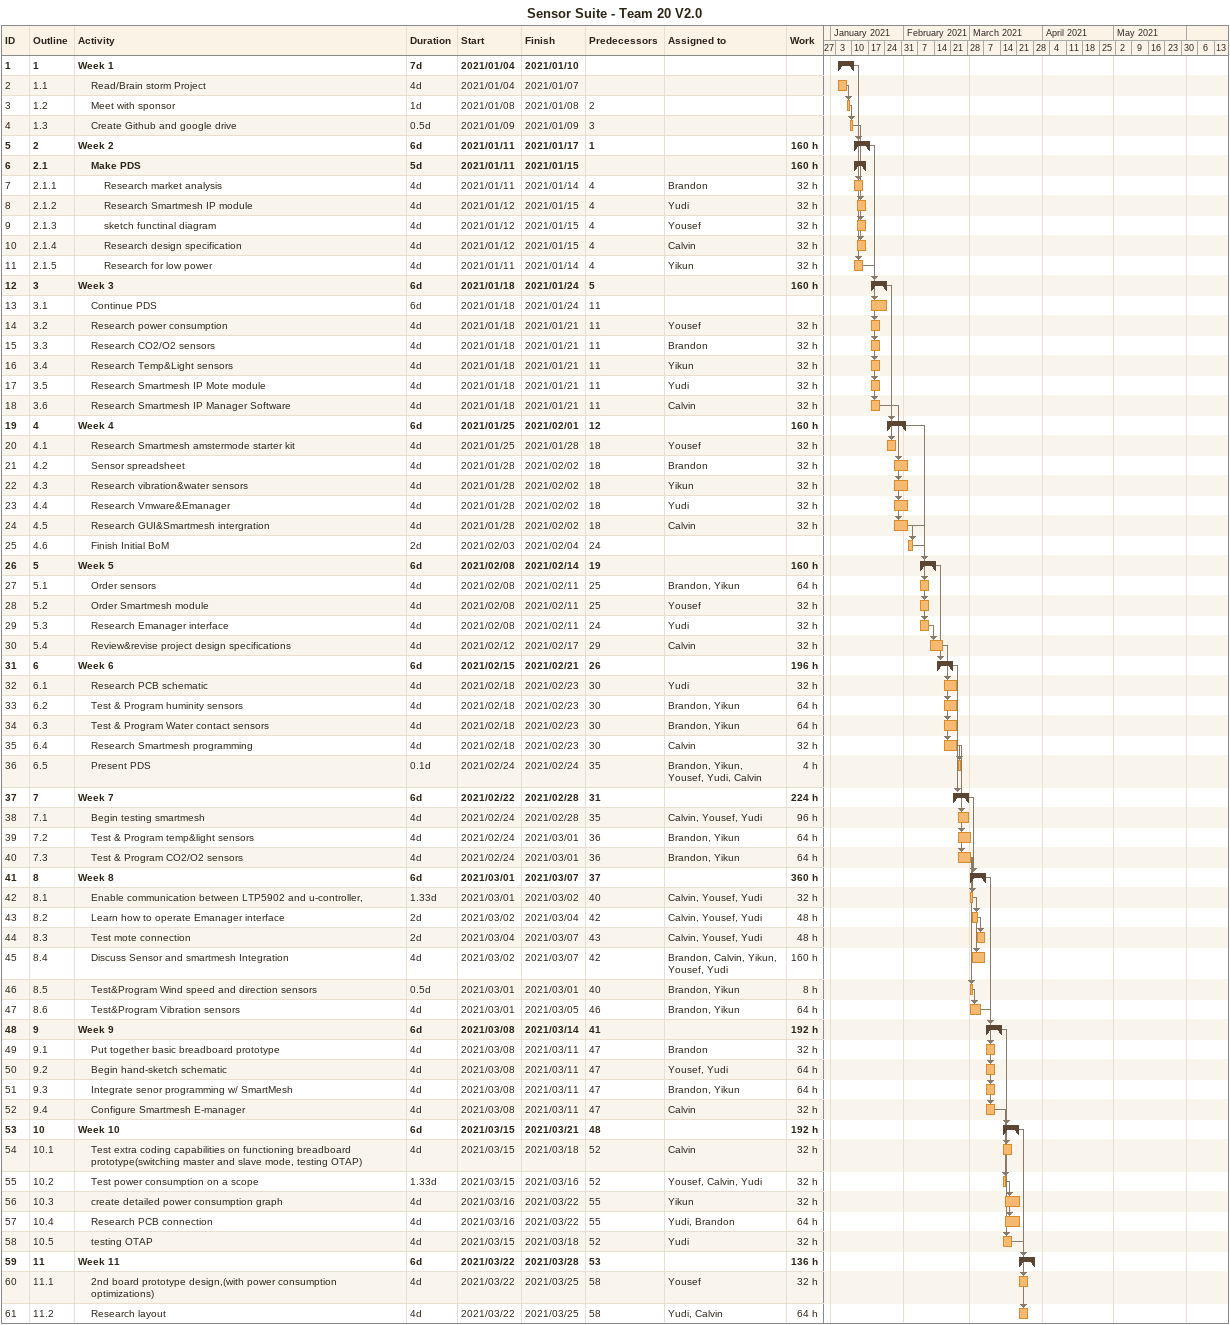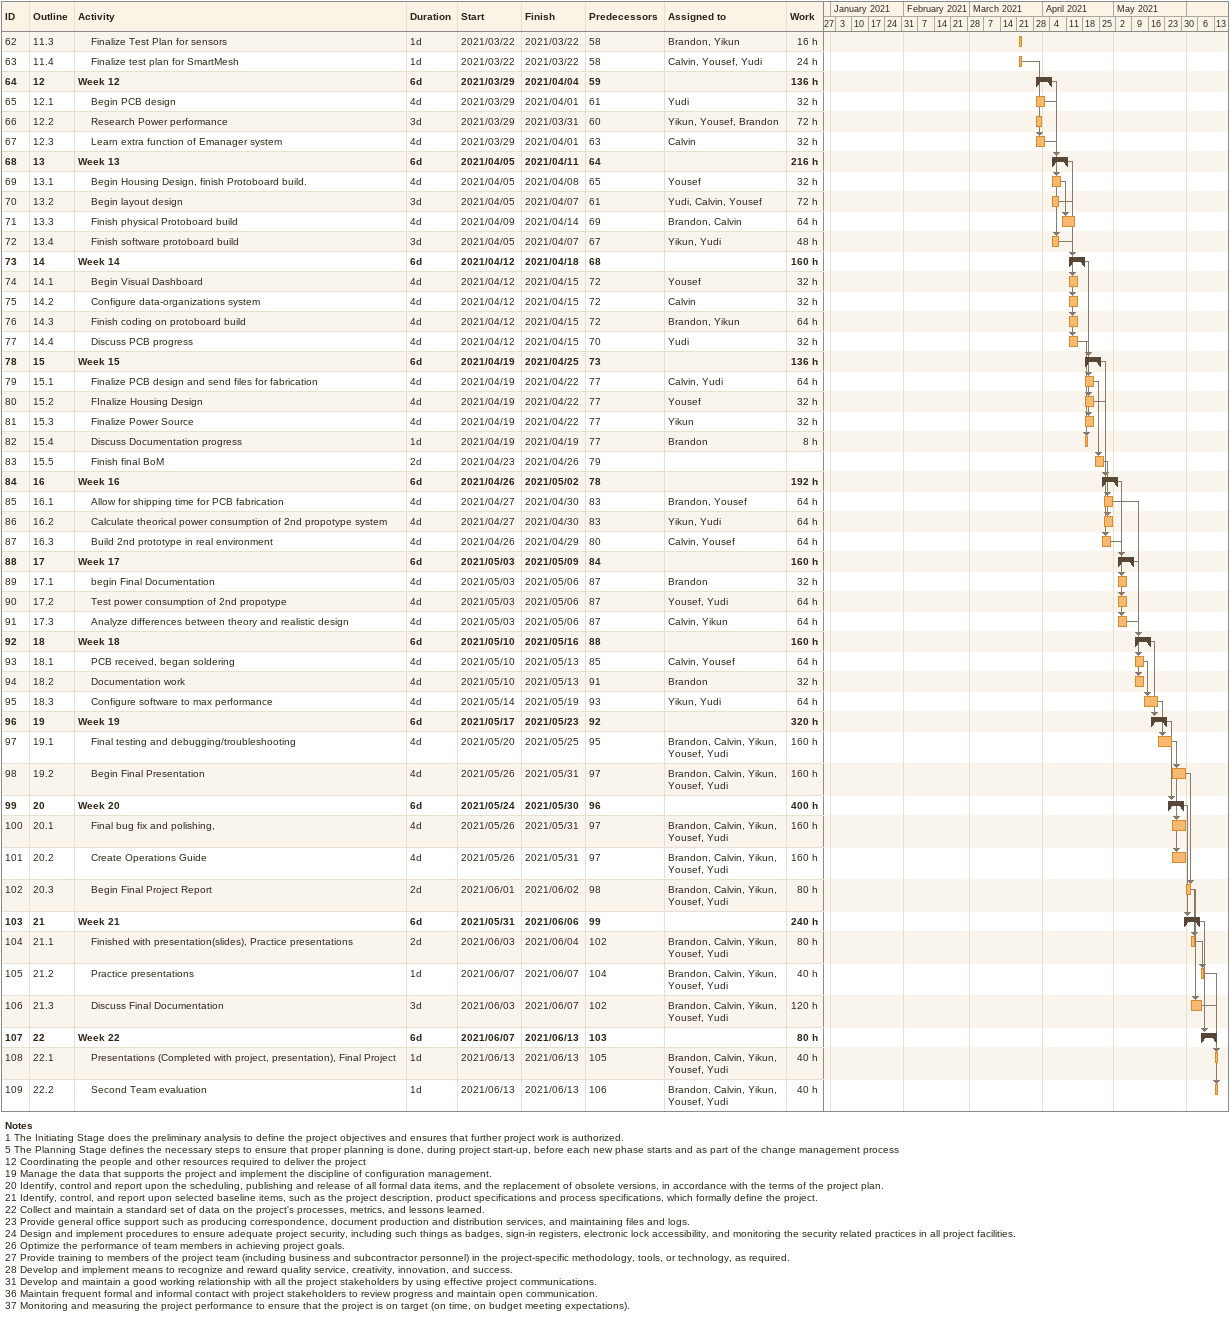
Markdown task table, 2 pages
Sensor Suite - Team 20 V2.0

| ID | WBS | Task | Duration | Start | Finish | Predecessors | Resources | Work (h) |
|---|---|---|---|---|---|---|---|---|
| 1 | 1 | **Week 1** | 7d | 2021-01-04 | 2021-01-10 |  |  |  |
| 2 | 1.1 | Read/Brain storm Project | 4d | 2021-01-04 | 2021-01-07 |  |  |  |
| 3 | 1.2 | Meet with sponsor | 1d | 2021-01-08 | 2021-01-08 | 2 |  |  |
| 4 | 1.3 | Create Github and google drive | 0.5d | 2021-01-09 | 2021-01-09 | 3 |  |  |
| 5 | 2 | **Week 2** | 6d | 2021-01-11 | 2021-01-17 | 1 |  | 160 |
| 6 | 2.1 | **Make PDS** | 5d | 2021-01-11 | 2021-01-15 |  |  | 160 |
| 7 | 2.1.1 | Research market analysis | 4d | 2021-01-11 | 2021-01-14 | 4 | Brandon | 32 |
| 8 | 2.1.2 | Research Smartmesh IP module | 4d | 2021-01-12 | 2021-01-15 | 4 | Yudi | 32 |
| 9 | 2.1.3 | sketch functinal diagram | 4d | 2021-01-12 | 2021-01-15 | 4 | Yousef | 32 |
| 10 | 2.1.4 | Research design specification | 4d | 2021-01-12 | 2021-01-15 | 4 | Calvin | 32 |
| 11 | 2.1.5 | Research for low power | 4d | 2021-01-11 | 2021-01-14 | 4 | Yikun | 32 |
| 12 | 3 | **Week 3** | 6d | 2021-01-18 | 2021-01-24 | 5 |  | 160 |
| 13 | 3.1 | Continue PDS | 6d | 2021-01-18 | 2021-01-24 | 11 |  |  |
| 14 | 3.2 | Research power consumption | 4d | 2021-01-18 | 2021-01-21 | 11 | Yousef | 32 |
| 15 | 3.3 | Research CO2/O2 sensors | 4d | 2021-01-18 | 2021-01-21 | 11 | Brandon | 32 |
| 16 | 3.4 | Research Temp&Light sensors | 4d | 2021-01-18 | 2021-01-21 | 11 | Yikun | 32 |
| 17 | 3.5 | Research Smartmesh IP Mote module | 4d | 2021-01-18 | 2021-01-21 | 11 | Yudi | 32 |
| 18 | 3.6 | Research Smartmesh IP Manager Software | 4d | 2021-01-18 | 2021-01-21 | 11 | Calvin | 32 |
| 19 | 4 | **Week 4** | 6d | 2021-01-25 | 2021-02-01 | 12 |  | 160 |
| 20 | 4.1 | Research Smartmesh amstermode starter kit | 4d | 2021-01-25 | 2021-01-28 | 18 | Yousef | 32 |
| 21 | 4.2 | Sensor spreadsheet | 4d | 2021-01-28 | 2021-02-02 | 18 | Brandon | 32 |
| 22 | 4.3 | Research vibration&water sensors | 4d | 2021-01-28 | 2021-02-02 | 18 | Yikun | 32 |
| 23 | 4.4 | Research Vmware&Emanager | 4d | 2021-01-28 | 2021-02-02 | 18 | Yudi | 32 |
| 24 | 4.5 | Research GUI&Smartmesh intergration | 4d | 2021-01-28 | 2021-02-02 | 18 | Calvin | 32 |
| 25 | 4.6 | Finish Initial BoM | 2d | 2021-02-03 | 2021-02-04 | 24 |  |  |
| 26 | 5 | **Week 5** | 6d | 2021-02-08 | 2021-02-14 | 19 |  | 160 |
| 27 | 5.1 | Order sensors | 4d | 2021-02-08 | 2021-02-11 | 25 | Brandon, Yikun | 64 |
| 28 | 5.2 | Order Smartmesh module | 4d | 2021-02-08 | 2021-02-11 | 25 | Yousef | 32 |
| 29 | 5.3 | Research Emanager interface | 4d | 2021-02-08 | 2021-02-11 | 24 | Yudi | 32 |
| 30 | 5.4 | Review&revise project design specifications | 4d | 2021-02-12 | 2021-02-17 | 29 | Calvin | 32 |
| 31 | 6 | **Week 6** | 6d | 2021-02-15 | 2021-02-21 | 26 |  | 196 |
| 32 | 6.1 | Research PCB schematic | 4d | 2021-02-18 | 2021-02-23 | 30 | Yudi | 32 |
| 33 | 6.2 | Test & Program huminity sensors | 4d | 2021-02-18 | 2021-02-23 | 30 | Brandon, Yikun | 64 |
| 34 | 6.3 | Test & Program Water contact sensors | 4d | 2021-02-18 | 2021-02-23 | 30 | Brandon, Yikun | 64 |
| 35 | 6.4 | Research Smartmesh programming | 4d | 2021-02-18 | 2021-02-23 | 30 | Calvin | 32 |
| 36 | 6.5 | Present PDS | 0.1d | 2021-02-24 | 2021-02-24 | 35 | Brandon, Yikun, Yousef, Yudi, Calvin | 4 |
| 37 | 7 | **Week 7** | 6d | 2021-02-22 | 2021-02-28 | 31 |  | 224 |
| 38 | 7.1 | Begin testing smartmesh | 4d | 2021-02-24 | 2021-02-28 | 35 | Calvin, Yousef, Yudi | 96 |
| 39 | 7.2 | Test & Program temp&light sensors | 4d | 2021-02-24 | 2021-03-01 | 36 | Brandon, Yikun | 64 |
| 40 | 7.3 | Test & Program CO2/O2 sensors | 4d | 2021-02-24 | 2021-03-01 | 36 | Brandon, Yikun | 64 |
| 41 | 8 | **Week 8** | 6d | 2021-03-01 | 2021-03-07 | 37 |  | 360 |
| 42 | 8.1 | Enable communication between LTP5902 and u-controller, | 1.33d | 2021-03-01 | 2021-03-02 | 40 | Calvin, Yousef, Yudi | 32 |
| 43 | 8.2 | Learn how to operate Emanager interface | 2d | 2021-03-02 | 2021-03-04 | 42 | Calvin, Yousef, Yudi | 48 |
| 44 | 8.3 | Test mote connection | 2d | 2021-03-04 | 2021-03-07 | 43 | Calvin, Yousef, Yudi | 48 |
| 45 | 8.4 | Discuss Sensor and smartmesh Integration | 4d | 2021-03-02 | 2021-03-07 | 42 | Brandon, Calvin, Yikun, Yousef, Yudi | 160 |
| 46 | 8.5 | Test&Program Wind speed and direction sensors | 0.5d | 2021-03-01 | 2021-03-01 | 40 | Brandon, Yikun | 8 |
| 47 | 8.6 | Test&Program Vibration sensors | 4d | 2021-03-01 | 2021-03-05 | 46 | Brandon, Yikun | 64 |
| 48 | 9 | **Week 9** | 6d | 2021-03-08 | 2021-03-14 | 41 |  | 192 |
| 49 | 9.1 | Put together basic breadboard prototype | 4d | 2021-03-08 | 2021-03-11 | 47 | Brandon | 32 |
| 50 | 9.2 | Begin hand-sketch schematic | 4d | 2021-03-08 | 2021-03-11 | 47 | Yousef, Yudi | 64 |
| 51 | 9.3 | Integrate senor programming w/ SmartMesh | 4d | 2021-03-08 | 2021-03-11 | 47 | Brandon, Yikun | 64 |
| 52 | 9.4 | Configure Smartmesh E-manager | 4d | 2021-03-08 | 2021-03-11 | 47 | Calvin | 32 |
| 53 | 10 | **Week 10** | 6d | 2021-03-15 | 2021-03-21 | 48 |  | 192 |
| 54 | 10.1 | Test extra coding capabilities on functioning breadboard prototype(switching master and slave mode, testing OTAP) | 4d | 2021-03-15 | 2021-03-18 | 52 | Calvin | 32 |
| 55 | 10.2 | Test power consumption on a scope | 1.33d | 2021-03-15 | 2021-03-16 | 52 | Yousef, Calvin, Yudi | 32 |
| 56 | 10.3 | create detailed power consumption graph | 4d | 2021-03-16 | 2021-03-22 | 55 | Yikun | 32 |
| 57 | 10.4 | Research PCB connection | 4d | 2021-03-16 | 2021-03-22 | 55 | Yudi, Brandon | 64 |
| 58 | 10.5 | testing OTAP | 4d | 2021-03-15 | 2021-03-18 | 52 | Yudi | 32 |
| 59 | 11 | **Week 11** | 6d | 2021-03-22 | 2021-03-28 | 53 |  | 136 |
| 60 | 11.1 | 2nd board prototype design,(with power consumption optimizations) | 4d | 2021-03-22 | 2021-03-25 | 58 | Yousef | 32 |
| 61 | 11.2 | Research layout | 4d | 2021-03-22 | 2021-03-25 | 58 | Yudi, Calvin | 64 |
| 62 | 11.3 | Finalize Test Plan for sensors | 1d | 2021-03-22 | 2021-03-22 | 58 | Brandon, Yikun | 16 |
| 63 | 11.4 | Finalize test plan for SmartMesh | 1d | 2021-03-22 | 2021-03-22 | 58 | Calvin, Yousef, Yudi | 24 |
| 64 | 12 | **Week 12** | 6d | 2021-03-29 | 2021-04-04 | 59 |  | 136 |
| 65 | 12.1 | Begin PCB design | 4d | 2021-03-29 | 2021-04-01 | 61 | Yudi | 32 |
| 66 | 12.2 | Research Power performance | 3d | 2021-03-29 | 2021-03-31 | 60 | Yikun, Yousef, Brandon | 72 |
| 67 | 12.3 | Learn extra function of Emanager system | 4d | 2021-03-29 | 2021-04-01 | 63 | Calvin | 32 |
| 68 | 13 | **Week 13** | 6d | 2021-04-05 | 2021-04-11 | 64 |  | 216 |
| 69 | 13.1 | Begin Housing Design, finish Protoboard build. | 4d | 2021-04-05 | 2021-04-08 | 65 | Yousef | 32 |
| 70 | 13.2 | Begin layout design | 3d | 2021-04-05 | 2021-04-07 | 61 | Yudi, Calvin, Yousef | 72 |
| 71 | 13.3 | Finish physical Protoboard build | 4d | 2021-04-09 | 2021-04-14 | 69 | Brandon, Calvin | 64 |
| 72 | 13.4 | Finish software protoboard build | 3d | 2021-04-05 | 2021-04-07 | 67 | Yikun, Yudi | 48 |
| 73 | 14 | **Week 14** | 6d | 2021-04-12 | 2021-04-18 | 68 |  | 160 |
| 74 | 14.1 | Begin Visual Dashboard | 4d | 2021-04-12 | 2021-04-15 | 72 | Yousef | 32 |
| 75 | 14.2 | Configure data-organizations system | 4d | 2021-04-12 | 2021-04-15 | 72 | Calvin | 32 |
| 76 | 14.3 | Finish coding on protoboard build | 4d | 2021-04-12 | 2021-04-15 | 72 | Brandon, Yikun | 64 |
| 77 | 14.4 | Discuss PCB progress | 4d | 2021-04-12 | 2021-04-15 | 70 | Yudi | 32 |
| 78 | 15 | **Week 15** | 6d | 2021-04-19 | 2021-04-25 | 73 |  | 136 |
| 79 | 15.1 | Finalize PCB design and send files for fabrication | 4d | 2021-04-19 | 2021-04-22 | 77 | Calvin, Yudi | 64 |
| 80 | 15.2 | FInalize Housing Design | 4d | 2021-04-19 | 2021-04-22 | 77 | Yousef | 32 |
| 81 | 15.3 | Finalize Power Source | 4d | 2021-04-19 | 2021-04-22 | 77 | Yikun | 32 |
| 82 | 15.4 | Discuss Documentation progress | 1d | 2021-04-19 | 2021-04-19 | 77 | Brandon | 8 |
| 83 | 15.5 | Finish final BoM | 2d | 2021-04-23 | 2021-04-26 | 79 |  |  |
| 84 | 16 | **Week 16** | 6d | 2021-04-26 | 2021-05-02 | 78 |  | 192 |
| 85 | 16.1 | Allow for shipping time for PCB fabrication | 4d | 2021-04-27 | 2021-04-30 | 83 | Brandon, Yousef | 64 |
| 86 | 16.2 | Calculate theorical power consumption of 2nd propotype system | 4d | 2021-04-27 | 2021-04-30 | 83 | Yikun, Yudi | 64 |
| 87 | 16.3 | Build 2nd prototype in real environment | 4d | 2021-04-26 | 2021-04-29 | 80 | Calvin, Yousef | 64 |
| 88 | 17 | **Week 17** | 6d | 2021-05-03 | 2021-05-09 | 84 |  | 160 |
| 89 | 17.1 | begin Final Documentation | 4d | 2021-05-03 | 2021-05-06 | 87 | Brandon | 32 |
| 90 | 17.2 | Test power consumption of 2nd propotype | 4d | 2021-05-03 | 2021-05-06 | 87 | Yousef, Yudi | 64 |
| 91 | 17.3 | Analyze differences between theory and realistic design | 4d | 2021-05-03 | 2021-05-06 | 87 | Calvin, Yikun | 64 |
| 92 | 18 | **Week 18** | 6d | 2021-05-10 | 2021-05-16 | 88 |  | 160 |
| 93 | 18.1 | PCB received, began soldering | 4d | 2021-05-10 | 2021-05-13 | 85 | Calvin, Yousef | 64 |
| 94 | 18.2 | Documentation work | 4d | 2021-05-10 | 2021-05-13 | 91 | Brandon | 32 |
| 95 | 18.3 | Configure software to max performance | 4d | 2021-05-14 | 2021-05-19 | 93 | Yikun, Yudi | 64 |
| 96 | 19 | **Week 19** | 6d | 2021-05-17 | 2021-05-23 | 92 |  | 320 |
| 97 | 19.1 | Final testing and debugging/troubleshooting | 4d | 2021-05-20 | 2021-05-25 | 95 | Brandon, Calvin, Yikun, Yousef, Yudi | 160 |
| 98 | 19.2 | Begin Final Presentation | 4d | 2021-05-26 | 2021-05-31 | 97 | Brandon, Calvin, Yikun, Yousef, Yudi | 160 |
| 99 | 20 | **Week 20** | 6d | 2021-05-24 | 2021-05-30 | 96 |  | 400 |
| 100 | 20.1 | Final bug fix and polishing, | 4d | 2021-05-26 | 2021-05-31 | 97 | Brandon, Calvin, Yikun, Yousef, Yudi | 160 |
| 101 | 20.2 | Create Operations Guide | 4d | 2021-05-26 | 2021-05-31 | 97 | Brandon, Calvin, Yikun, Yousef, Yudi | 160 |
| 102 | 20.3 | Begin Final Project Report | 2d | 2021-06-01 | 2021-06-02 | 98 | Brandon, Calvin, Yikun, Yousef, Yudi | 80 |
| 103 | 21 | **Week 21** | 6d | 2021-05-31 | 2021-06-06 | 99 |  | 240 |
| 104 | 21.1 | Finished with presentation(slides), Practice presentations | 2d | 2021-06-03 | 2021-06-04 | 102 | Brandon, Calvin, Yikun, Yousef, Yudi | 80 |
| 105 | 21.2 | Practice presentations | 1d | 2021-06-07 | 2021-06-07 | 104 | Brandon, Calvin, Yikun, Yousef, Yudi | 40 |
| 106 | 21.3 | Discuss Final Documentation | 3d | 2021-06-03 | 2021-06-07 | 102 | Brandon, Calvin, Yikun, Yousef, Yudi | 120 |
| 107 | 22 | **Week 22** | 6d | 2021-06-07 | 2021-06-13 | 103 |  | 80 |
| 108 | 22.1 | Presentations (Completed with project, presentation), Final Project | 1d | 2021-06-13 | 2021-06-13 | 105 | Brandon, Calvin, Yikun, Yousef, Yudi | 40 |
| 109 | 22.2 | Second Team evaluation | 1d | 2021-06-13 | 2021-06-13 | 106 | Brandon, Calvin, Yikun, Yousef, Yudi | 40 |

Notes
- 1: The Initiating Stage does the preliminary analysis to define the project objectives and ensures that further project work is authorized.
- 5: The Planning Stage defines the necessary steps to ensure that proper planning is done, during project start-up, before each new phase starts and as part of the change management process
- 12: Coordinating the people and other resources required to deliver the project
- 19: Manage the data that supports the project and implement the discipline of configuration management.
- 20: Identify, control and report upon the scheduling, publishing and release of all formal data items, and the replacement of obsolete versions, in accordance with the terms of the project plan.
- 21: Identify, control, and report upon selected baseline items, such as the project description, product specifications and process specifications, which formally define the project.
- 22: Collect and maintain a standard set of data on the project's processes, metrics, and lessons learned.
- 23: Provide general office support such as producing correspondence, document production and distribution services, and maintaining files and logs.
- 24: Design and implement procedures to ensure adequate project security, including such things as badges, sign-in registers, electronic lock accessibility, and monitoring the security related practices in all project facilities.
- 26: Optimize the performance of team members in achieving project goals.
- 27: Provide training to members of the project team (including business and subcontractor personnel) in the project-specific methodology, tools, or technology, as required.
- 28: Develop and implement means to recognize and reward quality service, creativity, innovation, and success.
- 31: Develop and maintain a good working relationship with all the project stakeholders by using effective project communications.
- 36: Maintain frequent formal and informal contact with project stakeholders to review progress and maintain open communication.
- 37: Monitoring and measuring the project performance to ensure that the project is on target (on time, on budget meeting expectations).
